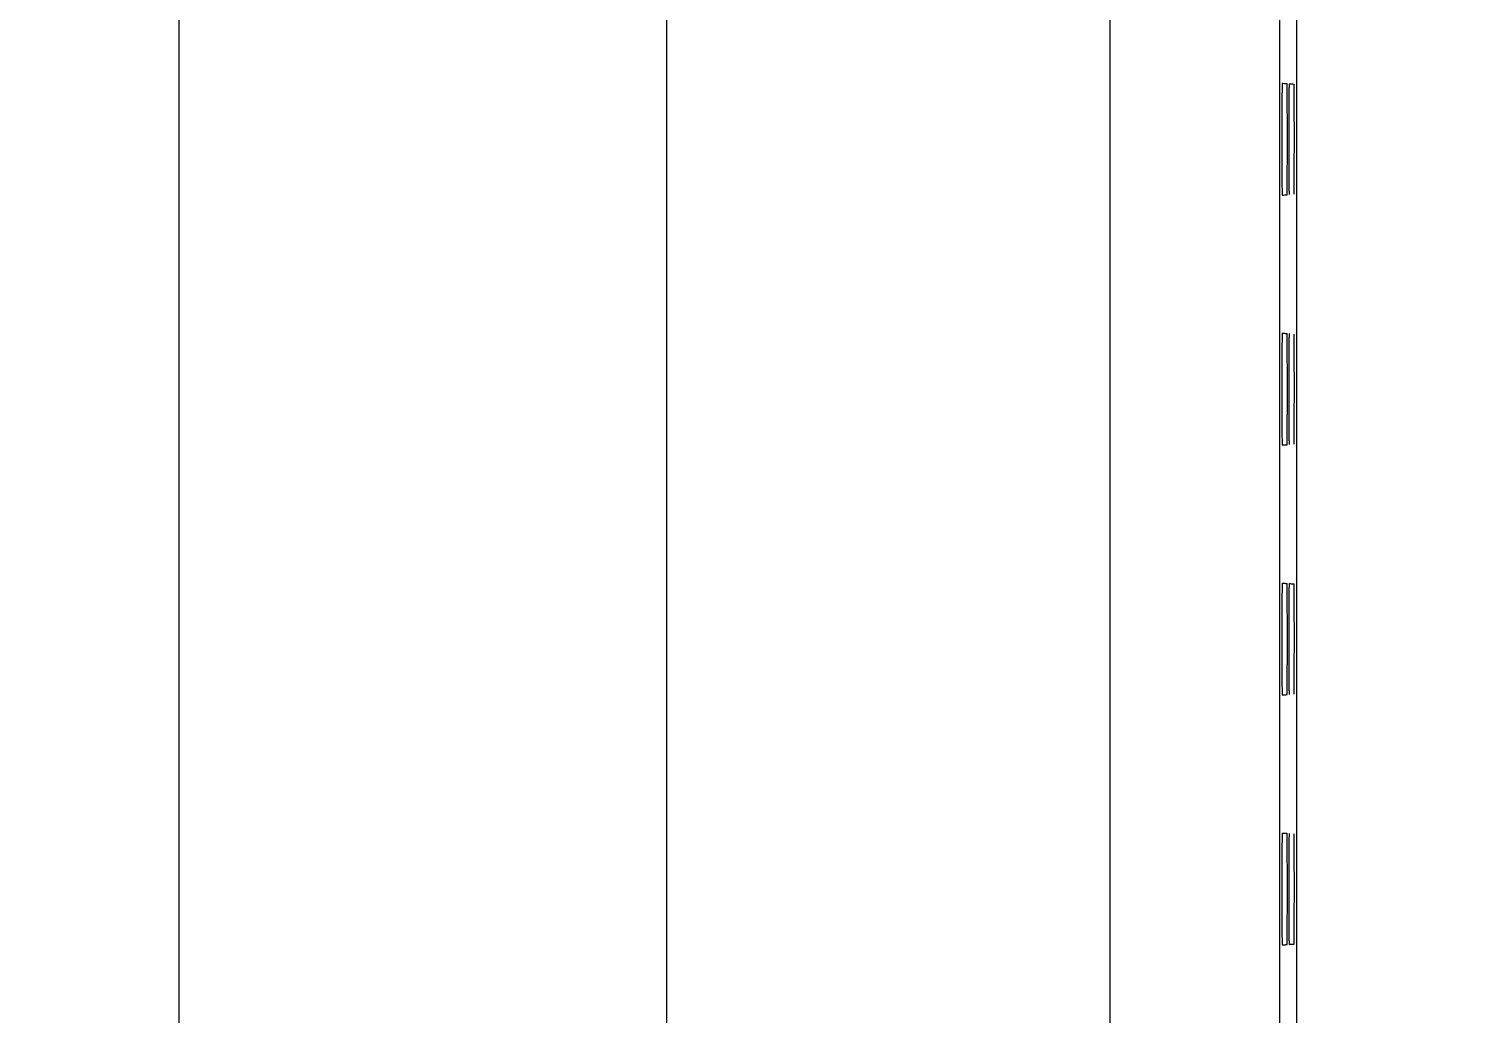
# Model space of a CAD drawing. Header units: millimetres. Extents: x -195 to 1349, y 148 to 750.
# Drawn here: x 743.33 to 769.52, y 416.49 to 434.22 of the extents above; entities that cross this region are included whole.
import ezdxf

# ---------------------------------------------------------------- set-up
doc = ezdxf.new("R2010")
doc.units = ezdxf.units.MM
doc.layers.get('0').update_dxf_attribs({"linetype": 'CONTINUOUS'})
doc.layers.get('Defpoints').update_dxf_attribs({"linetype": 'CONTINUOUS'})
doc.layers.add('4', color=7, linetype='CONTINUOUS', true_color=0xffffff)
doc.styles.add('ROMANC', font='romanc.shx', dxfattribs={"bigfont": 'gbcbig.shx'})
doc.dimstyles.new('YanXiu', dxfattribs={"dimtxt": 3.5, "dimasz": 2.2, "dimexe": 0.66, "dimexo": 0.66, "dimgap": 0.66, "dimtad": 0, "dimdec": 1, "dimdsep": 46, "dimtxsty": 'ROMANC', "dimcen": 0, "dimclrd": 131, "dimclre": 131, "dimclrt": 42, "dimazin": 2, "dimtfac": 1, "dimtdec": 1, "dimtofl": 0, "dimtmove": 0, "dimatfit": 3, "dimfxl": 1, "dimlwd": 5, "dimlwe": 5, "dimarcsym": 0})

# ---------------------------------------------------------------- blocks, each defined once
blk = doc.blocks.new('*D41')
at = {"color": 131, "lineweight": 5, "transparency": 16777216}
for p, q in [((783.379, 486.235), (754.151, 486.235)), ((754.811, 484.035), (754.811, 410.145)), ((754.811, 326.435), (754.811, 400.325)), ((784.75, 324.235), (754.151, 324.235))]:
    blk.add_line(p, q, dxfattribs=at)
at = {"color": 131, "lineweight": 18, "transparency": 16777216}
for points in [[(754.445, 484.035), (755.178, 484.035), (754.811, 486.235)], [(754.445, 326.435), (755.178, 326.435), (754.811, 324.235)]]:
    blk.add_solid(points, dxfattribs=at)
at = {"layer": 'Defpoints', "color": 0, "lineweight": 18, "transparency": 16777216}
for p in [(784.039, 486.235), (754.811, 324.235), (785.41, 324.235)]:
    blk.add_point(p, dxfattribs=at)
at = {"color": 42, "lineweight": 18, "transparency": 16777216, "insert": (754.811, 405.235), "char_height": 3.5, "attachment_point": 5, "rotation": 90, "style": 'ROMANC'}
blk.add_mtext('162', dxfattribs=at)
blk = doc.blocks.new('*D42')
at = {"color": 131, "lineweight": 5, "transparency": 16777216}
for p, q in [((768.139, 491.231), (745.371, 491.231)), ((746.031, 489.031), (746.031, 410.145)), ((746.031, 321.439), (746.031, 400.325)), ((768.139, 319.239), (745.371, 319.239))]:
    blk.add_line(p, q, dxfattribs=at)
at = {"color": 131, "lineweight": 18, "transparency": 16777216}
for points in [[(745.665, 489.031), (746.398, 489.031), (746.031, 491.231)], [(745.665, 321.439), (746.398, 321.439), (746.031, 319.239)]]:
    blk.add_solid(points, dxfattribs=at)
at = {"layer": 'Defpoints', "color": 0, "lineweight": 18, "transparency": 16777216}
for p in [(768.799, 491.231), (746.031, 319.239), (768.799, 319.239)]:
    blk.add_point(p, dxfattribs=at)
at = {"color": 42, "lineweight": 18, "transparency": 16777216, "insert": (746.031, 405.235), "char_height": 3.5, "attachment_point": 5, "rotation": 90, "style": 'ROMANC'}
blk.add_mtext('172', dxfattribs=at)
blk = doc.blocks.new('*D43')
at = {"color": 131, "lineweight": 5, "transparency": 16777216}
for p, q in [((779.094, 499.735), (739.1, 499.735)), ((739.76, 497.535), (739.76, 410.145)), ((739.76, 312.935), (739.76, 400.325)), ((779.784, 310.735), (739.1, 310.735))]:
    blk.add_line(p, q, dxfattribs=at)
at = {"color": 131, "lineweight": 18, "transparency": 16777216}
for points in [[(739.393, 497.535), (740.126, 497.535), (739.76, 499.735)], [(739.393, 312.935), (740.126, 312.935), (739.76, 310.735)]]:
    blk.add_solid(points, dxfattribs=at)
at = {"layer": 'Defpoints', "color": 0, "lineweight": 18, "transparency": 16777216}
for p in [(739.76, 499.735), (779.754, 499.735), (780.444, 310.735)]:
    blk.add_point(p, dxfattribs=at)
at = {"color": 42, "lineweight": 18, "transparency": 16777216, "insert": (739.76, 405.235), "char_height": 3.5, "attachment_point": 5, "rotation": 90, "style": 'ROMANC'}
blk.add_mtext('189', dxfattribs=at)
blk = doc.blocks.new('*D44')
at = {"color": 131, "lineweight": 5, "transparency": 16777216}
for p, q in [((764.4, 505.033), (730.865, 505.033)), ((731.525, 502.833), (731.525, 410.395)), ((731.525, 307.638), (731.525, 400.075)), ((764.4, 305.438), (730.865, 305.438))]:
    blk.add_line(p, q, dxfattribs=at)
at = {"color": 131, "lineweight": 18, "transparency": 16777216}
for points in [[(731.159, 502.833), (731.892, 502.833), (731.525, 505.033)], [(731.159, 307.638), (731.892, 307.638), (731.525, 305.438)]]:
    blk.add_solid(points, dxfattribs=at)
at = {"layer": 'Defpoints', "color": 0, "lineweight": 18, "transparency": 16777216}
for p in [(765.06, 505.033), (731.525, 305.438), (765.06, 305.438)]:
    blk.add_point(p, dxfattribs=at)
at = {"color": 42, "lineweight": 18, "transparency": 16777216, "insert": (731.525, 405.235), "char_height": 3.5, "attachment_point": 5, "rotation": 90, "style": 'ROMANC'}
blk.add_mtext('200', dxfattribs=at)

msp = doc.modelspace()

# ---------------------------------------------------------------- linework, layer by layer
at = {"layer": '4', "color": 7, "linetype": 'Continuous', "lineweight": 18}
for p, q in [((762.807, 317.039), (762.807, 493.431)), ((765.857, 492.781), (765.857, 317.689))]:
    msp.add_line(p, q, dxfattribs=at)
for points, knots in [([(766.165, 354.485), (766.165, 354.591), (766.165, 354.698), (766.165, 371.614), (766.165, 388.425), (766.165, 422.046), (766.165, 438.856), (766.165, 455.773), (766.165, 455.879), (766.165, 455.985)], [0, 0, 0, 0, 0.003136, 0.003136, 0.5, 0.5, 0.996864, 0.996864, 1, 1, 1, 1]), ([(765.903, 433.242), (765.902, 433.242), (765.902, 433.236), (765.901, 433.217), (765.901, 433.209), (765.901, 433.195), (765.901, 433.189), (765.901, 433.178), (765.901, 433.172), (765.9, 433.153), (765.9, 433.125), (765.9, 433.091), (765.9, 433.064), (765.899, 433.055), (765.899, 433.035), (765.899, 433.025), (765.899, 432.993), (765.899, 432.971), (765.899, 432.901), (765.898, 432.851), (765.898, 432.782), (765.898, 432.768), (765.898, 432.739), (765.898, 432.725), (765.898, 432.681), (765.898, 432.652), (765.898, 432.591), (765.898, 432.56), (765.897, 432.513), (765.897, 432.497), (765.897, 432.465), (765.897, 432.449), (765.897, 432.4), (765.897, 432.335), (765.897, 432.269), (765.897, 432.203), (765.897, 432.17), (765.897, 432.121), (765.897, 432.104), (765.897, 432.072), (765.897, 431.99), (765.898, 431.912), (765.898, 431.836), (765.898, 431.82), (765.898, 431.79), (765.898, 431.776), (765.898, 431.732), (765.898, 431.704), (765.898, 431.622), (765.899, 431.571), (765.899, 431.512), (765.899, 431.5), (765.899, 431.478), (765.899, 431.468), (765.899, 431.436), (765.899, 431.417), (765.9, 431.38), (765.9, 431.363), (765.9, 431.332), (765.9, 431.318), (765.901, 431.292), (765.901, 431.27), (765.901, 431.254), (765.902, 431.241), (765.902, 431.236), (765.902, 431.23), (765.902, 431.228), (765.903, 431.228)], [0, 0, 0, 0, 0.0625, 0.0625, 0.09375, 0.09375, 0.109375, 0.109375, 0.125, 0.125, 0.15625, 0.1875, 0.1875, 0.203125, 0.203125, 0.21875, 0.21875, 0.25, 0.25, 0.3125, 0.3125, 0.328125, 0.328125, 0.34375, 0.34375, 0.375, 0.375, 0.40625, 0.40625, 0.421875, 0.421875, 0.4375, 0.4375, 0.46875, 0.5, 0.5, 0.53125, 0.53125, 0.546875, 0.546875, 0.5625, 0.625, 0.625, 0.640625, 0.640625, 0.65625, 0.65625, 0.6875, 0.6875, 0.75, 0.75, 0.765625, 0.765625, 0.78125, 0.78125, 0.8125, 0.8125, 0.84375, 0.84375, 0.875, 0.875, 0.90625, 0.9375, 0.9375, 0.96875, 0.96875, 1, 1, 1, 1]), ([(765.903, 433.242), (765.916, 433.241), (765.929, 433.241), (765.952, 433.239), (765.961, 433.238), (765.977, 433.237), (765.984, 433.237), (765.992, 433.236)], [0, 0, 0, 0, 0.448296, 0.448296, 0.75351, 0.75351, 1, 1, 1, 1]), ([(765.992, 431.234), (765.992, 431.235), (765.992, 431.241), (765.993, 431.26), (765.993, 431.268), (765.993, 431.287), (765.994, 431.298), (765.994, 431.323), (765.994, 431.351), (765.994, 431.385), (765.995, 431.412), (765.995, 431.421), (765.995, 431.441), (765.995, 431.451), (765.995, 431.483), (765.995, 431.505), (765.996, 431.574), (765.996, 431.624), (765.996, 431.692), (765.996, 431.706), (765.996, 431.735), (765.996, 431.749), (765.996, 431.792), (765.997, 431.822), (765.997, 431.882), (765.997, 431.913), (765.997, 431.96), (765.997, 431.975), (765.997, 432.007), (765.997, 432.024), (765.997, 432.072), (765.997, 432.137), (765.997, 432.202), (765.997, 432.267), (765.997, 432.3), (765.997, 432.349), (765.997, 432.365), (765.997, 432.398), (765.997, 432.479), (765.997, 432.557), (765.997, 432.632), (765.997, 432.647), (765.996, 432.677), (765.996, 432.692), (765.996, 432.736), (765.996, 432.764), (765.996, 432.845), (765.996, 432.896), (765.995, 432.954), (765.995, 432.965), (765.995, 432.987), (765.995, 432.998), (765.995, 433.029), (765.995, 433.049), (765.994, 433.085), (765.994, 433.102), (765.994, 433.133), (765.994, 433.147), (765.994, 433.172), (765.993, 433.194), (765.993, 433.21), (765.993, 433.223), (765.992, 433.228), (765.992, 433.235), (765.992, 433.236), (765.992, 433.236)], [0, 0, 0, 0, 0.0625, 0.0625, 0.09375, 0.09375, 0.125, 0.125, 0.15625, 0.1875, 0.1875, 0.203125, 0.203125, 0.21875, 0.21875, 0.25, 0.25, 0.3125, 0.3125, 0.328125, 0.328125, 0.34375, 0.34375, 0.375, 0.375, 0.40625, 0.40625, 0.421875, 0.421875, 0.4375, 0.4375, 0.46875, 0.5, 0.5, 0.53125, 0.53125, 0.546875, 0.546875, 0.5625, 0.625, 0.625, 0.640625, 0.640625, 0.65625, 0.65625, 0.6875, 0.6875, 0.75, 0.75, 0.765625, 0.765625, 0.78125, 0.78125, 0.8125, 0.8125, 0.84375, 0.84375, 0.875, 0.875, 0.90625, 0.9375, 0.9375, 0.96875, 0.96875, 1, 1, 1, 1]), ([(766.028, 433.234), (766.028, 433.234), (766.028, 433.227), (766.027, 433.208), (766.027, 433.2), (766.027, 433.186), (766.027, 433.181), (766.026, 433.17), (766.026, 433.164), (766.026, 433.145), (766.026, 433.117), (766.026, 433.084), (766.025, 433.057), (766.025, 433.047), (766.025, 433.028), (766.025, 433.018), (766.025, 432.986), (766.025, 432.964), (766.024, 432.895), (766.024, 432.845), (766.024, 432.777), (766.024, 432.763), (766.024, 432.735), (766.024, 432.721), (766.024, 432.677), (766.024, 432.648), (766.023, 432.588), (766.023, 432.557), (766.023, 432.51), (766.023, 432.495), (766.023, 432.463), (766.023, 432.447), (766.023, 432.398), (766.023, 432.334), (766.023, 432.269), (766.023, 432.204), (766.023, 432.171), (766.023, 432.122), (766.023, 432.106), (766.023, 432.073), (766.023, 431.992), (766.023, 431.915), (766.023, 431.839), (766.024, 431.824), (766.024, 431.794), (766.024, 431.78), (766.024, 431.736), (766.024, 431.708), (766.024, 431.627), (766.024, 431.577), (766.025, 431.518), (766.025, 431.507), (766.025, 431.485), (766.025, 431.474), (766.025, 431.443), (766.025, 431.424), (766.026, 431.388), (766.026, 431.371), (766.026, 431.34), (766.026, 431.326), (766.026, 431.301), (766.027, 431.279), (766.027, 431.263), (766.027, 431.25), (766.028, 431.245), (766.028, 431.239), (766.028, 431.237), (766.028, 431.237)], [0, 0, 0, 0, 0.0625, 0.0625, 0.09375, 0.09375, 0.109375, 0.109375, 0.125, 0.125, 0.15625, 0.1875, 0.1875, 0.203125, 0.203125, 0.21875, 0.21875, 0.25, 0.25, 0.3125, 0.3125, 0.328125, 0.328125, 0.34375, 0.34375, 0.375, 0.375, 0.40625, 0.40625, 0.421875, 0.421875, 0.4375, 0.4375, 0.46875, 0.5, 0.5, 0.53125, 0.53125, 0.546875, 0.546875, 0.5625, 0.625, 0.625, 0.640625, 0.640625, 0.65625, 0.65625, 0.6875, 0.6875, 0.75, 0.75, 0.765625, 0.765625, 0.78125, 0.78125, 0.8125, 0.8125, 0.84375, 0.84375, 0.875, 0.875, 0.90625, 0.9375, 0.9375, 0.96875, 0.96875, 1, 1, 1, 1]), ([(766.028, 433.234), (766.04, 433.233), (766.052, 433.232), (766.073, 433.23), (766.082, 433.23), (766.1, 433.229), (766.109, 433.228), (766.117, 433.227)], [0, 0, 0, 0, 0.406541, 0.406541, 0.703271, 0.703271, 1, 1, 1, 1]), ([(766.117, 431.243), (766.118, 431.243), (766.118, 431.25), (766.119, 431.269), (766.119, 431.276), (766.119, 431.295), (766.119, 431.306), (766.12, 431.331), (766.12, 431.359), (766.12, 431.392), (766.12, 431.419), (766.12, 431.429), (766.121, 431.448), (766.121, 431.458), (766.121, 431.489), (766.121, 431.511), (766.121, 431.58), (766.122, 431.63), (766.122, 431.697), (766.122, 431.711), (766.122, 431.739), (766.122, 431.753), (766.122, 431.796), (766.122, 431.825), (766.122, 431.885), (766.122, 431.916), (766.122, 431.962), (766.122, 431.978), (766.123, 432.009), (766.123, 432.025), (766.123, 432.073), (766.123, 432.138), (766.123, 432.202), (766.123, 432.267), (766.123, 432.299), (766.123, 432.348), (766.123, 432.364), (766.123, 432.397), (766.123, 432.477), (766.122, 432.554), (766.122, 432.629), (766.122, 432.644), (766.122, 432.673), (766.122, 432.688), (766.122, 432.731), (766.122, 432.759), (766.122, 432.84), (766.121, 432.89), (766.121, 432.948), (766.121, 432.959), (766.121, 432.981), (766.121, 432.991), (766.121, 433.022), (766.12, 433.042), (766.12, 433.078), (766.12, 433.094), (766.12, 433.125), (766.12, 433.139), (766.119, 433.164), (766.119, 433.186), (766.119, 433.202), (766.118, 433.214), (766.118, 433.219), (766.118, 433.226), (766.118, 433.227), (766.117, 433.227)], [0, 0, 0, 0, 0.0625, 0.0625, 0.09375, 0.09375, 0.125, 0.125, 0.15625, 0.1875, 0.1875, 0.203125, 0.203125, 0.21875, 0.21875, 0.25, 0.25, 0.3125, 0.3125, 0.328125, 0.328125, 0.34375, 0.34375, 0.375, 0.375, 0.40625, 0.40625, 0.421875, 0.421875, 0.4375, 0.4375, 0.46875, 0.5, 0.5, 0.53125, 0.53125, 0.546875, 0.546875, 0.5625, 0.625, 0.625, 0.640625, 0.640625, 0.65625, 0.65625, 0.6875, 0.6875, 0.75, 0.75, 0.765625, 0.765625, 0.78125, 0.78125, 0.8125, 0.8125, 0.84375, 0.84375, 0.875, 0.875, 0.90625, 0.9375, 0.9375, 0.96875, 0.96875, 1, 1, 1, 1]), ([(765.903, 431.228), (765.916, 431.229), (765.929, 431.23), (765.952, 431.232), (765.961, 431.232), (765.977, 431.233), (765.984, 431.234), (765.992, 431.234)], [0, 0, 0, 0, 0.448295, 0.448295, 0.75351, 0.75351, 1, 1, 1, 1]), ([(765.903, 428.742), (765.902, 428.742), (765.902, 428.736), (765.901, 428.717), (765.901, 428.709), (765.901, 428.695), (765.901, 428.689), (765.901, 428.678), (765.901, 428.672), (765.9, 428.653), (765.9, 428.625), (765.9, 428.591), (765.9, 428.564), (765.899, 428.555), (765.899, 428.535), (765.899, 428.525), (765.899, 428.493), (765.899, 428.471), (765.899, 428.401), (765.898, 428.351), (765.898, 428.282), (765.898, 428.268), (765.898, 428.239), (765.898, 428.225), (765.898, 428.181), (765.898, 428.152), (765.898, 428.091), (765.898, 428.06), (765.897, 428.013), (765.897, 427.997), (765.897, 427.965), (765.897, 427.949), (765.897, 427.9), (765.897, 427.835), (765.897, 427.769), (765.897, 427.703), (765.897, 427.67), (765.897, 427.621), (765.897, 427.604), (765.897, 427.572), (765.897, 427.49), (765.898, 427.412), (765.898, 427.336), (765.898, 427.32), (765.898, 427.29), (765.898, 427.276), (765.898, 427.232), (765.898, 427.204), (765.898, 427.122), (765.899, 427.071), (765.899, 427.012), (765.899, 427), (765.899, 426.978), (765.899, 426.968), (765.899, 426.936), (765.899, 426.917), (765.9, 426.88), (765.9, 426.863), (765.9, 426.832), (765.9, 426.818), (765.901, 426.792), (765.901, 426.77), (765.901, 426.754), (765.902, 426.741), (765.902, 426.736), (765.902, 426.73), (765.902, 426.728), (765.903, 426.728)], [0, 0, 0, 0, 0.0625, 0.0625, 0.09375, 0.09375, 0.109375, 0.109375, 0.125, 0.125, 0.15625, 0.1875, 0.1875, 0.203125, 0.203125, 0.21875, 0.21875, 0.25, 0.25, 0.3125, 0.3125, 0.328125, 0.328125, 0.34375, 0.34375, 0.375, 0.375, 0.40625, 0.40625, 0.421875, 0.421875, 0.4375, 0.4375, 0.46875, 0.5, 0.5, 0.53125, 0.53125, 0.546875, 0.546875, 0.5625, 0.625, 0.625, 0.640625, 0.640625, 0.65625, 0.65625, 0.6875, 0.6875, 0.75, 0.75, 0.765625, 0.765625, 0.78125, 0.78125, 0.8125, 0.8125, 0.84375, 0.84375, 0.875, 0.875, 0.90625, 0.9375, 0.9375, 0.96875, 0.96875, 1, 1, 1, 1]), ([(765.903, 428.742), (765.916, 428.741), (765.929, 428.741), (765.952, 428.739), (765.961, 428.738), (765.977, 428.737), (765.984, 428.737), (765.992, 428.736)], [0, 0, 0, 0, 0.448296, 0.448296, 0.75351, 0.75351, 1, 1, 1, 1]), ([(765.992, 426.734), (765.992, 426.735), (765.992, 426.741), (765.993, 426.76), (765.993, 426.768), (765.993, 426.787), (765.994, 426.798), (765.994, 426.823), (765.994, 426.851), (765.994, 426.885), (765.995, 426.912), (765.995, 426.921), (765.995, 426.941), (765.995, 426.951), (765.995, 426.983), (765.995, 427.005), (765.996, 427.074), (765.996, 427.124), (765.996, 427.192), (765.996, 427.206), (765.996, 427.235), (765.996, 427.249), (765.996, 427.292), (765.997, 427.322), (765.997, 427.382), (765.997, 427.413), (765.997, 427.46), (765.997, 427.475), (765.997, 427.507), (765.997, 427.524), (765.997, 427.572), (765.997, 427.637), (765.997, 427.702), (765.997, 427.767), (765.997, 427.8), (765.997, 427.849), (765.997, 427.865), (765.997, 427.898), (765.997, 427.979), (765.997, 428.057), (765.997, 428.132), (765.997, 428.147), (765.996, 428.177), (765.996, 428.192), (765.996, 428.236), (765.996, 428.264), (765.996, 428.345), (765.996, 428.396), (765.995, 428.454), (765.995, 428.465), (765.995, 428.487), (765.995, 428.498), (765.995, 428.529), (765.995, 428.549), (765.994, 428.585), (765.994, 428.602), (765.994, 428.633), (765.994, 428.647), (765.994, 428.672), (765.993, 428.694), (765.993, 428.71), (765.993, 428.723), (765.992, 428.728), (765.992, 428.735), (765.992, 428.736), (765.992, 428.736)], [0, 0, 0, 0, 0.0625, 0.0625, 0.09375, 0.09375, 0.125, 0.125, 0.15625, 0.1875, 0.1875, 0.203125, 0.203125, 0.21875, 0.21875, 0.25, 0.25, 0.3125, 0.3125, 0.328125, 0.328125, 0.34375, 0.34375, 0.375, 0.375, 0.40625, 0.40625, 0.421875, 0.421875, 0.4375, 0.4375, 0.46875, 0.5, 0.5, 0.53125, 0.53125, 0.546875, 0.546875, 0.5625, 0.625, 0.625, 0.640625, 0.640625, 0.65625, 0.65625, 0.6875, 0.6875, 0.75, 0.75, 0.765625, 0.765625, 0.78125, 0.78125, 0.8125, 0.8125, 0.84375, 0.84375, 0.875, 0.875, 0.90625, 0.9375, 0.9375, 0.96875, 0.96875, 1, 1, 1, 1]), ([(766.028, 428.734), (766.028, 428.734), (766.028, 428.727), (766.027, 428.708), (766.027, 428.7), (766.027, 428.686), (766.027, 428.681), (766.026, 428.67), (766.026, 428.664), (766.026, 428.645), (766.026, 428.617), (766.026, 428.584), (766.025, 428.557), (766.025, 428.547), (766.025, 428.528), (766.025, 428.518), (766.025, 428.486), (766.025, 428.464), (766.024, 428.395), (766.024, 428.345), (766.024, 428.277), (766.024, 428.263), (766.024, 428.235), (766.024, 428.221), (766.024, 428.177), (766.024, 428.148), (766.023, 428.088), (766.023, 428.057), (766.023, 428.01), (766.023, 427.995), (766.023, 427.963), (766.023, 427.947), (766.023, 427.898), (766.023, 427.834), (766.023, 427.769), (766.023, 427.704), (766.023, 427.671), (766.023, 427.622), (766.023, 427.606), (766.023, 427.573), (766.023, 427.492), (766.023, 427.415), (766.023, 427.339), (766.024, 427.324), (766.024, 427.294), (766.024, 427.28), (766.024, 427.236), (766.024, 427.208), (766.024, 427.127), (766.024, 427.077), (766.025, 427.018), (766.025, 427.007), (766.025, 426.985), (766.025, 426.974), (766.025, 426.943), (766.025, 426.924), (766.026, 426.888), (766.026, 426.871), (766.026, 426.84), (766.026, 426.826), (766.026, 426.801), (766.027, 426.779), (766.027, 426.763), (766.027, 426.75), (766.028, 426.745), (766.028, 426.739), (766.028, 426.737), (766.028, 426.737)], [0, 0, 0, 0, 0.0625, 0.0625, 0.09375, 0.09375, 0.109375, 0.109375, 0.125, 0.125, 0.15625, 0.1875, 0.1875, 0.203125, 0.203125, 0.21875, 0.21875, 0.25, 0.25, 0.3125, 0.3125, 0.328125, 0.328125, 0.34375, 0.34375, 0.375, 0.375, 0.40625, 0.40625, 0.421875, 0.421875, 0.4375, 0.4375, 0.46875, 0.5, 0.5, 0.53125, 0.53125, 0.546875, 0.546875, 0.5625, 0.625, 0.625, 0.640625, 0.640625, 0.65625, 0.65625, 0.6875, 0.6875, 0.75, 0.75, 0.765625, 0.765625, 0.78125, 0.78125, 0.8125, 0.8125, 0.84375, 0.84375, 0.875, 0.875, 0.90625, 0.9375, 0.9375, 0.96875, 0.96875, 1, 1, 1, 1]), ([(766.117, 426.743), (766.118, 426.743), (766.118, 426.75), (766.119, 426.769), (766.119, 426.776), (766.119, 426.795), (766.119, 426.806), (766.12, 426.831), (766.12, 426.859), (766.12, 426.892), (766.12, 426.919), (766.12, 426.929), (766.121, 426.948), (766.121, 426.958), (766.121, 426.989), (766.121, 427.011), (766.121, 427.08), (766.122, 427.13), (766.122, 427.197), (766.122, 427.211), (766.122, 427.239), (766.122, 427.253), (766.122, 427.296), (766.122, 427.325), (766.122, 427.385), (766.122, 427.416), (766.122, 427.462), (766.122, 427.478), (766.123, 427.509), (766.123, 427.525), (766.123, 427.573), (766.123, 427.638), (766.123, 427.702), (766.123, 427.767), (766.123, 427.799), (766.123, 427.848), (766.123, 427.864), (766.123, 427.897), (766.123, 427.977), (766.122, 428.054), (766.122, 428.129), (766.122, 428.144), (766.122, 428.173), (766.122, 428.188), (766.122, 428.231), (766.122, 428.259), (766.122, 428.34), (766.121, 428.39), (766.121, 428.448), (766.121, 428.459), (766.121, 428.481), (766.121, 428.491), (766.121, 428.522), (766.12, 428.542), (766.12, 428.578), (766.12, 428.594), (766.12, 428.625), (766.12, 428.639), (766.119, 428.664), (766.119, 428.686), (766.119, 428.702), (766.118, 428.714), (766.118, 428.719), (766.118, 428.726), (766.118, 428.727), (766.117, 428.727)], [0, 0, 0, 0, 0.0625, 0.0625, 0.09375, 0.09375, 0.125, 0.125, 0.15625, 0.1875, 0.1875, 0.203125, 0.203125, 0.21875, 0.21875, 0.25, 0.25, 0.3125, 0.3125, 0.328125, 0.328125, 0.34375, 0.34375, 0.375, 0.375, 0.40625, 0.40625, 0.421875, 0.421875, 0.4375, 0.4375, 0.46875, 0.5, 0.5, 0.53125, 0.53125, 0.546875, 0.546875, 0.5625, 0.625, 0.625, 0.640625, 0.640625, 0.65625, 0.65625, 0.6875, 0.6875, 0.75, 0.75, 0.765625, 0.765625, 0.78125, 0.78125, 0.8125, 0.8125, 0.84375, 0.84375, 0.875, 0.875, 0.90625, 0.9375, 0.9375, 0.96875, 0.96875, 1, 1, 1, 1]), ([(765.903, 426.728), (765.916, 426.729), (765.929, 426.73), (765.952, 426.732), (765.961, 426.732), (765.977, 426.733), (765.984, 426.734), (765.992, 426.734)], [0, 0, 0, 0, 0.448295, 0.448295, 0.75351, 0.75351, 1, 1, 1, 1]), ([(765.903, 424.242), (765.902, 424.242), (765.902, 424.236), (765.901, 424.217), (765.901, 424.209), (765.901, 424.195), (765.901, 424.189), (765.901, 424.178), (765.901, 424.172), (765.9, 424.153), (765.9, 424.125), (765.9, 424.091), (765.9, 424.064), (765.899, 424.055), (765.899, 424.035), (765.899, 424.025), (765.899, 423.993), (765.899, 423.971), (765.899, 423.901), (765.898, 423.851), (765.898, 423.782), (765.898, 423.768), (765.898, 423.739), (765.898, 423.725), (765.898, 423.681), (765.898, 423.652), (765.898, 423.591), (765.898, 423.56), (765.897, 423.513), (765.897, 423.497), (765.897, 423.465), (765.897, 423.449), (765.897, 423.4), (765.897, 423.335), (765.897, 423.269), (765.897, 423.203), (765.897, 423.17), (765.897, 423.121), (765.897, 423.104), (765.897, 423.072), (765.897, 422.99), (765.898, 422.912), (765.898, 422.836), (765.898, 422.82), (765.898, 422.79), (765.898, 422.776), (765.898, 422.732), (765.898, 422.704), (765.898, 422.622), (765.899, 422.571), (765.899, 422.512), (765.899, 422.5), (765.899, 422.478), (765.899, 422.468), (765.899, 422.436), (765.899, 422.417), (765.9, 422.38), (765.9, 422.363), (765.9, 422.332), (765.9, 422.318), (765.901, 422.292), (765.901, 422.27), (765.901, 422.254), (765.902, 422.241), (765.902, 422.236), (765.902, 422.23), (765.902, 422.228), (765.903, 422.228)], [0, 0, 0, 0, 0.0625, 0.0625, 0.09375, 0.09375, 0.109375, 0.109375, 0.125, 0.125, 0.15625, 0.1875, 0.1875, 0.203125, 0.203125, 0.21875, 0.21875, 0.25, 0.25, 0.3125, 0.3125, 0.328125, 0.328125, 0.34375, 0.34375, 0.375, 0.375, 0.40625, 0.40625, 0.421875, 0.421875, 0.4375, 0.4375, 0.46875, 0.5, 0.5, 0.53125, 0.53125, 0.546875, 0.546875, 0.5625, 0.625, 0.625, 0.640625, 0.640625, 0.65625, 0.65625, 0.6875, 0.6875, 0.75, 0.75, 0.765625, 0.765625, 0.78125, 0.78125, 0.8125, 0.8125, 0.84375, 0.84375, 0.875, 0.875, 0.90625, 0.9375, 0.9375, 0.96875, 0.96875, 1, 1, 1, 1]), ([(765.903, 424.242), (765.916, 424.241), (765.929, 424.241), (765.952, 424.239), (765.961, 424.238), (765.977, 424.237), (765.984, 424.237), (765.992, 424.236)], [0, 0, 0, 0, 0.448296, 0.448296, 0.75351, 0.75351, 1, 1, 1, 1]), ([(765.992, 422.234), (765.992, 422.235), (765.992, 422.241), (765.993, 422.26), (765.993, 422.268), (765.993, 422.287), (765.994, 422.298), (765.994, 422.323), (765.994, 422.351), (765.994, 422.385), (765.995, 422.412), (765.995, 422.421), (765.995, 422.441), (765.995, 422.451), (765.995, 422.483), (765.995, 422.505), (765.996, 422.574), (765.996, 422.624), (765.996, 422.692), (765.996, 422.706), (765.996, 422.735), (765.996, 422.749), (765.996, 422.792), (765.997, 422.822), (765.997, 422.882), (765.997, 422.913), (765.997, 422.96), (765.997, 422.975), (765.997, 423.007), (765.997, 423.024), (765.997, 423.072), (765.997, 423.137), (765.997, 423.202), (765.997, 423.267), (765.997, 423.3), (765.997, 423.349), (765.997, 423.365), (765.997, 423.398), (765.997, 423.479), (765.997, 423.557), (765.997, 423.632), (765.997, 423.647), (765.996, 423.677), (765.996, 423.692), (765.996, 423.736), (765.996, 423.764), (765.996, 423.845), (765.996, 423.896), (765.995, 423.954), (765.995, 423.965), (765.995, 423.987), (765.995, 423.998), (765.995, 424.029), (765.995, 424.049), (765.994, 424.085), (765.994, 424.102), (765.994, 424.133), (765.994, 424.147), (765.994, 424.172), (765.993, 424.194), (765.993, 424.21), (765.993, 424.223), (765.992, 424.228), (765.992, 424.235), (765.992, 424.236), (765.992, 424.236)], [0, 0, 0, 0, 0.0625, 0.0625, 0.09375, 0.09375, 0.125, 0.125, 0.15625, 0.1875, 0.1875, 0.203125, 0.203125, 0.21875, 0.21875, 0.25, 0.25, 0.3125, 0.3125, 0.328125, 0.328125, 0.34375, 0.34375, 0.375, 0.375, 0.40625, 0.40625, 0.421875, 0.421875, 0.4375, 0.4375, 0.46875, 0.5, 0.5, 0.53125, 0.53125, 0.546875, 0.546875, 0.5625, 0.625, 0.625, 0.640625, 0.640625, 0.65625, 0.65625, 0.6875, 0.6875, 0.75, 0.75, 0.765625, 0.765625, 0.78125, 0.78125, 0.8125, 0.8125, 0.84375, 0.84375, 0.875, 0.875, 0.90625, 0.9375, 0.9375, 0.96875, 0.96875, 1, 1, 1, 1]), ([(766.028, 424.234), (766.028, 424.234), (766.028, 424.227), (766.027, 424.208), (766.027, 424.2), (766.027, 424.186), (766.027, 424.181), (766.026, 424.17), (766.026, 424.164), (766.026, 424.145), (766.026, 424.117), (766.026, 424.084), (766.025, 424.057), (766.025, 424.047), (766.025, 424.028), (766.025, 424.018), (766.025, 423.986), (766.025, 423.964), (766.024, 423.895), (766.024, 423.845), (766.024, 423.777), (766.024, 423.763), (766.024, 423.735), (766.024, 423.721), (766.024, 423.677), (766.024, 423.648), (766.023, 423.588), (766.023, 423.557), (766.023, 423.51), (766.023, 423.495), (766.023, 423.463), (766.023, 423.447), (766.023, 423.398), (766.023, 423.334), (766.023, 423.269), (766.023, 423.204), (766.023, 423.171), (766.023, 423.122), (766.023, 423.106), (766.023, 423.073), (766.023, 422.992), (766.023, 422.915), (766.023, 422.839), (766.024, 422.824), (766.024, 422.794), (766.024, 422.78), (766.024, 422.736), (766.024, 422.708), (766.024, 422.627), (766.024, 422.577), (766.025, 422.518), (766.025, 422.507), (766.025, 422.485), (766.025, 422.474), (766.025, 422.443), (766.025, 422.424), (766.026, 422.388), (766.026, 422.371), (766.026, 422.34), (766.026, 422.326), (766.026, 422.301), (766.027, 422.279), (766.027, 422.263), (766.027, 422.25), (766.028, 422.245), (766.028, 422.239), (766.028, 422.237), (766.028, 422.237)], [0, 0, 0, 0, 0.0625, 0.0625, 0.09375, 0.09375, 0.109375, 0.109375, 0.125, 0.125, 0.15625, 0.1875, 0.1875, 0.203125, 0.203125, 0.21875, 0.21875, 0.25, 0.25, 0.3125, 0.3125, 0.328125, 0.328125, 0.34375, 0.34375, 0.375, 0.375, 0.40625, 0.40625, 0.421875, 0.421875, 0.4375, 0.4375, 0.46875, 0.5, 0.5, 0.53125, 0.53125, 0.546875, 0.546875, 0.5625, 0.625, 0.625, 0.640625, 0.640625, 0.65625, 0.65625, 0.6875, 0.6875, 0.75, 0.75, 0.765625, 0.765625, 0.78125, 0.78125, 0.8125, 0.8125, 0.84375, 0.84375, 0.875, 0.875, 0.90625, 0.9375, 0.9375, 0.96875, 0.96875, 1, 1, 1, 1]), ([(766.028, 424.234), (766.04, 424.233), (766.052, 424.232), (766.073, 424.23), (766.082, 424.23), (766.1, 424.229), (766.109, 424.228), (766.117, 424.227)], [0, 0, 0, 0, 0.406541, 0.406541, 0.703271, 0.703271, 1, 1, 1, 1]), ([(766.117, 422.243), (766.118, 422.243), (766.118, 422.25), (766.119, 422.269), (766.119, 422.276), (766.119, 422.295), (766.119, 422.306), (766.12, 422.331), (766.12, 422.359), (766.12, 422.392), (766.12, 422.419), (766.12, 422.429), (766.121, 422.448), (766.121, 422.458), (766.121, 422.489), (766.121, 422.511), (766.121, 422.58), (766.122, 422.63), (766.122, 422.697), (766.122, 422.711), (766.122, 422.739), (766.122, 422.753), (766.122, 422.796), (766.122, 422.825), (766.122, 422.885), (766.122, 422.916), (766.122, 422.962), (766.122, 422.978), (766.123, 423.009), (766.123, 423.025), (766.123, 423.073), (766.123, 423.138), (766.123, 423.202), (766.123, 423.267), (766.123, 423.299), (766.123, 423.348), (766.123, 423.364), (766.123, 423.397), (766.123, 423.477), (766.122, 423.554), (766.122, 423.629), (766.122, 423.644), (766.122, 423.673), (766.122, 423.688), (766.122, 423.731), (766.122, 423.759), (766.122, 423.84), (766.121, 423.89), (766.121, 423.948), (766.121, 423.959), (766.121, 423.981), (766.121, 423.991), (766.121, 424.022), (766.12, 424.042), (766.12, 424.078), (766.12, 424.094), (766.12, 424.125), (766.12, 424.139), (766.119, 424.164), (766.119, 424.186), (766.119, 424.202), (766.118, 424.214), (766.118, 424.219), (766.118, 424.226), (766.118, 424.227), (766.117, 424.227)], [0, 0, 0, 0, 0.0625, 0.0625, 0.09375, 0.09375, 0.125, 0.125, 0.15625, 0.1875, 0.1875, 0.203125, 0.203125, 0.21875, 0.21875, 0.25, 0.25, 0.3125, 0.3125, 0.328125, 0.328125, 0.34375, 0.34375, 0.375, 0.375, 0.40625, 0.40625, 0.421875, 0.421875, 0.4375, 0.4375, 0.46875, 0.5, 0.5, 0.53125, 0.53125, 0.546875, 0.546875, 0.5625, 0.625, 0.625, 0.640625, 0.640625, 0.65625, 0.65625, 0.6875, 0.6875, 0.75, 0.75, 0.765625, 0.765625, 0.78125, 0.78125, 0.8125, 0.8125, 0.84375, 0.84375, 0.875, 0.875, 0.90625, 0.9375, 0.9375, 0.96875, 0.96875, 1, 1, 1, 1]), ([(765.903, 422.228), (765.916, 422.229), (765.929, 422.23), (765.952, 422.232), (765.961, 422.232), (765.977, 422.233), (765.984, 422.234), (765.992, 422.234)], [0, 0, 0, 0, 0.448295, 0.448295, 0.75351, 0.75351, 1, 1, 1, 1]), ([(765.903, 419.742), (765.902, 419.742), (765.902, 419.736), (765.901, 419.717), (765.901, 419.709), (765.901, 419.695), (765.901, 419.689), (765.901, 419.678), (765.901, 419.672), (765.9, 419.653), (765.9, 419.625), (765.9, 419.591), (765.9, 419.564), (765.899, 419.555), (765.899, 419.535), (765.899, 419.525), (765.899, 419.493), (765.899, 419.471), (765.899, 419.401), (765.898, 419.351), (765.898, 419.282), (765.898, 419.268), (765.898, 419.239), (765.898, 419.225), (765.898, 419.181), (765.898, 419.152), (765.898, 419.091), (765.898, 419.06), (765.897, 419.013), (765.897, 418.997), (765.897, 418.965), (765.897, 418.949), (765.897, 418.9), (765.897, 418.835), (765.897, 418.769), (765.897, 418.703), (765.897, 418.67), (765.897, 418.621), (765.897, 418.604), (765.897, 418.572), (765.897, 418.49), (765.898, 418.412), (765.898, 418.336), (765.898, 418.32), (765.898, 418.29), (765.898, 418.276), (765.898, 418.232), (765.898, 418.204), (765.898, 418.122), (765.899, 418.071), (765.899, 418.012), (765.899, 418), (765.899, 417.978), (765.899, 417.968), (765.899, 417.936), (765.899, 417.917), (765.9, 417.88), (765.9, 417.863), (765.9, 417.832), (765.9, 417.818), (765.901, 417.792), (765.901, 417.77), (765.901, 417.754), (765.902, 417.741), (765.902, 417.736), (765.902, 417.73), (765.902, 417.728), (765.903, 417.728)], [0, 0, 0, 0, 0.0625, 0.0625, 0.09375, 0.09375, 0.109375, 0.109375, 0.125, 0.125, 0.15625, 0.1875, 0.1875, 0.203125, 0.203125, 0.21875, 0.21875, 0.25, 0.25, 0.3125, 0.3125, 0.328125, 0.328125, 0.34375, 0.34375, 0.375, 0.375, 0.40625, 0.40625, 0.421875, 0.421875, 0.4375, 0.4375, 0.46875, 0.5, 0.5, 0.53125, 0.53125, 0.546875, 0.546875, 0.5625, 0.625, 0.625, 0.640625, 0.640625, 0.65625, 0.65625, 0.6875, 0.6875, 0.75, 0.75, 0.765625, 0.765625, 0.78125, 0.78125, 0.8125, 0.8125, 0.84375, 0.84375, 0.875, 0.875, 0.90625, 0.9375, 0.9375, 0.96875, 0.96875, 1, 1, 1, 1]), ([(765.903, 419.742), (765.916, 419.741), (765.929, 419.741), (765.952, 419.739), (765.961, 419.738), (765.977, 419.737), (765.984, 419.737), (765.992, 419.736)], [0, 0, 0, 0, 0.448296, 0.448296, 0.75351, 0.75351, 1, 1, 1, 1]), ([(765.992, 417.734), (765.992, 417.735), (765.992, 417.741), (765.993, 417.76), (765.993, 417.768), (765.993, 417.787), (765.994, 417.798), (765.994, 417.823), (765.994, 417.851), (765.994, 417.885), (765.995, 417.912), (765.995, 417.921), (765.995, 417.941), (765.995, 417.951), (765.995, 417.983), (765.995, 418.005), (765.996, 418.074), (765.996, 418.124), (765.996, 418.192), (765.996, 418.206), (765.996, 418.235), (765.996, 418.249), (765.996, 418.292), (765.997, 418.322), (765.997, 418.382), (765.997, 418.413), (765.997, 418.46), (765.997, 418.475), (765.997, 418.507), (765.997, 418.524), (765.997, 418.572), (765.997, 418.637), (765.997, 418.702), (765.997, 418.767), (765.997, 418.8), (765.997, 418.849), (765.997, 418.865), (765.997, 418.898), (765.997, 418.979), (765.997, 419.057), (765.997, 419.132), (765.997, 419.147), (765.996, 419.177), (765.996, 419.192), (765.996, 419.236), (765.996, 419.264), (765.996, 419.345), (765.996, 419.396), (765.995, 419.454), (765.995, 419.465), (765.995, 419.487), (765.995, 419.498), (765.995, 419.529), (765.995, 419.549), (765.994, 419.585), (765.994, 419.602), (765.994, 419.633), (765.994, 419.647), (765.994, 419.672), (765.993, 419.694), (765.993, 419.71), (765.993, 419.723), (765.992, 419.728), (765.992, 419.735), (765.992, 419.736), (765.992, 419.736)], [0, 0, 0, 0, 0.0625, 0.0625, 0.09375, 0.09375, 0.125, 0.125, 0.15625, 0.1875, 0.1875, 0.203125, 0.203125, 0.21875, 0.21875, 0.25, 0.25, 0.3125, 0.3125, 0.328125, 0.328125, 0.34375, 0.34375, 0.375, 0.375, 0.40625, 0.40625, 0.421875, 0.421875, 0.4375, 0.4375, 0.46875, 0.5, 0.5, 0.53125, 0.53125, 0.546875, 0.546875, 0.5625, 0.625, 0.625, 0.640625, 0.640625, 0.65625, 0.65625, 0.6875, 0.6875, 0.75, 0.75, 0.765625, 0.765625, 0.78125, 0.78125, 0.8125, 0.8125, 0.84375, 0.84375, 0.875, 0.875, 0.90625, 0.9375, 0.9375, 0.96875, 0.96875, 1, 1, 1, 1]), ([(766.028, 419.734), (766.028, 419.734), (766.028, 419.727), (766.027, 419.708), (766.027, 419.7), (766.027, 419.686), (766.027, 419.681), (766.026, 419.67), (766.026, 419.664), (766.026, 419.645), (766.026, 419.617), (766.026, 419.584), (766.025, 419.557), (766.025, 419.547), (766.025, 419.528), (766.025, 419.518), (766.025, 419.486), (766.025, 419.464), (766.024, 419.395), (766.024, 419.345), (766.024, 419.277), (766.024, 419.263), (766.024, 419.235), (766.024, 419.221), (766.024, 419.177), (766.024, 419.148), (766.023, 419.088), (766.023, 419.057), (766.023, 419.01), (766.023, 418.995), (766.023, 418.963), (766.023, 418.947), (766.023, 418.898), (766.023, 418.834), (766.023, 418.769), (766.023, 418.704), (766.023, 418.671), (766.023, 418.622), (766.023, 418.606), (766.023, 418.573), (766.023, 418.492), (766.023, 418.415), (766.023, 418.339), (766.024, 418.324), (766.024, 418.294), (766.024, 418.28), (766.024, 418.236), (766.024, 418.208), (766.024, 418.127), (766.024, 418.077), (766.025, 418.018), (766.025, 418.007), (766.025, 417.985), (766.025, 417.974), (766.025, 417.943), (766.025, 417.924), (766.026, 417.888), (766.026, 417.871), (766.026, 417.84), (766.026, 417.826), (766.026, 417.801), (766.027, 417.779), (766.027, 417.763), (766.027, 417.75), (766.028, 417.745), (766.028, 417.739), (766.028, 417.737), (766.028, 417.737)], [0, 0, 0, 0, 0.0625, 0.0625, 0.09375, 0.09375, 0.109375, 0.109375, 0.125, 0.125, 0.15625, 0.1875, 0.1875, 0.203125, 0.203125, 0.21875, 0.21875, 0.25, 0.25, 0.3125, 0.3125, 0.328125, 0.328125, 0.34375, 0.34375, 0.375, 0.375, 0.40625, 0.40625, 0.421875, 0.421875, 0.4375, 0.4375, 0.46875, 0.5, 0.5, 0.53125, 0.53125, 0.546875, 0.546875, 0.5625, 0.625, 0.625, 0.640625, 0.640625, 0.65625, 0.65625, 0.6875, 0.6875, 0.75, 0.75, 0.765625, 0.765625, 0.78125, 0.78125, 0.8125, 0.8125, 0.84375, 0.84375, 0.875, 0.875, 0.90625, 0.9375, 0.9375, 0.96875, 0.96875, 1, 1, 1, 1]), ([(766.117, 417.743), (766.118, 417.743), (766.118, 417.75), (766.119, 417.769), (766.119, 417.776), (766.119, 417.795), (766.119, 417.806), (766.12, 417.831), (766.12, 417.859), (766.12, 417.892), (766.12, 417.919), (766.12, 417.929), (766.121, 417.948), (766.121, 417.958), (766.121, 417.989), (766.121, 418.011), (766.121, 418.08), (766.122, 418.13), (766.122, 418.197), (766.122, 418.211), (766.122, 418.239), (766.122, 418.253), (766.122, 418.296), (766.122, 418.325), (766.122, 418.385), (766.122, 418.416), (766.122, 418.462), (766.122, 418.478), (766.123, 418.509), (766.123, 418.525), (766.123, 418.573), (766.123, 418.638), (766.123, 418.702), (766.123, 418.767), (766.123, 418.799), (766.123, 418.848), (766.123, 418.864), (766.123, 418.897), (766.123, 418.977), (766.122, 419.054), (766.122, 419.129), (766.122, 419.144), (766.122, 419.173), (766.122, 419.188), (766.122, 419.231), (766.122, 419.259), (766.122, 419.34), (766.121, 419.39), (766.121, 419.448), (766.121, 419.459), (766.121, 419.481), (766.121, 419.491), (766.121, 419.522), (766.12, 419.542), (766.12, 419.578), (766.12, 419.594), (766.12, 419.625), (766.12, 419.639), (766.119, 419.664), (766.119, 419.686), (766.119, 419.702), (766.118, 419.714), (766.118, 419.719), (766.118, 419.726), (766.118, 419.727), (766.117, 419.727)], [0, 0, 0, 0, 0.0625, 0.0625, 0.09375, 0.09375, 0.125, 0.125, 0.15625, 0.1875, 0.1875, 0.203125, 0.203125, 0.21875, 0.21875, 0.25, 0.25, 0.3125, 0.3125, 0.328125, 0.328125, 0.34375, 0.34375, 0.375, 0.375, 0.40625, 0.40625, 0.421875, 0.421875, 0.4375, 0.4375, 0.46875, 0.5, 0.5, 0.53125, 0.53125, 0.546875, 0.546875, 0.5625, 0.625, 0.625, 0.640625, 0.640625, 0.65625, 0.65625, 0.6875, 0.6875, 0.75, 0.75, 0.765625, 0.765625, 0.78125, 0.78125, 0.8125, 0.8125, 0.84375, 0.84375, 0.875, 0.875, 0.90625, 0.9375, 0.9375, 0.96875, 0.96875, 1, 1, 1, 1]), ([(765.903, 417.728), (765.916, 417.729), (765.929, 417.73), (765.952, 417.732), (765.961, 417.732), (765.977, 417.733), (765.984, 417.734), (765.992, 417.734)], [0, 0, 0, 0, 0.448295, 0.448295, 0.75351, 0.75351, 1, 1, 1, 1]), ([(766.028, 417.737), (766.04, 417.738), (766.052, 417.739), (766.073, 417.74), (766.082, 417.741), (766.1, 417.742), (766.109, 417.743), (766.117, 417.743)], [0, 0, 0, 0, 0.406541, 0.406541, 0.703271, 0.703271, 1, 1, 1, 1])]:
    msp.add_open_spline(points, degree=3, knots=knots, dxfattribs=at)

# ---------------------------------------------------------------- dimensions: what is measured, and where the dimension line sits
at = {"lineweight": 18}
dim = msp.add_linear_dim(base=(731.525, 305.438), p1=(765.06, 505.033), p2=(765.06, 305.438), angle=90, text='200', dimstyle='YanXiu', dxfattribs=at)
dim.commit()
dim.dimension.update_dxf_attribs({"geometry": '*D44', "text_midpoint": (731.525, 405.235)})
for base, p1, p2, picture, middle in [((739.76, 499.735), (780.444, 310.735), (779.754, 499.735), '*D43', (739.76, 405.235)), ((746.031, 319.239), (768.799, 491.231), (768.799, 319.239), '*D42', (746.031, 405.235)), ((754.811, 324.235), (784.039, 486.235), (785.41, 324.235), '*D41', (754.811, 405.235))]:
    dim = msp.add_linear_dim(base=base, p1=p1, p2=p2, angle=90, dimstyle='YanXiu', dxfattribs=at)
    dim.commit()
    dim.dimension.update_dxf_attribs({"geometry": picture, "text_midpoint": middle})

doc.saveas('drawing.dxf')
